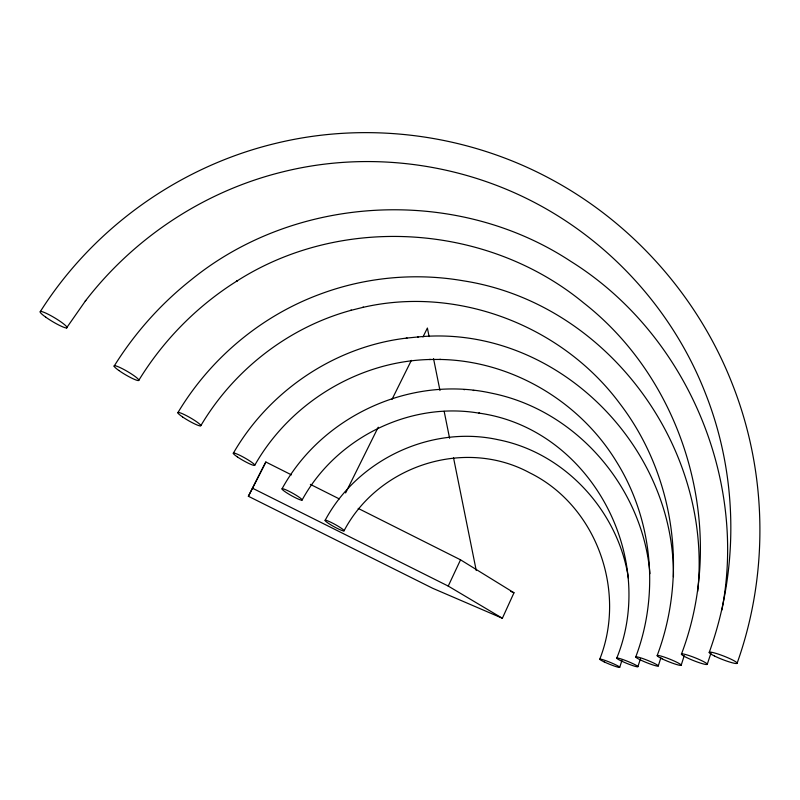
<?xml version="1.0" encoding="UTF-8"?>
<svg xmlns="http://www.w3.org/2000/svg" width="800" height="800" viewBox="0 0 800 800"><rect width="100%" height="100%" fill="white"/><g stroke="black" fill="none" stroke-linecap="round" stroke-linejoin="round"><path stroke-width="1.2" d="M697.66 591.48C713.11 447.93 608 303.57 463.85 280.89L463.46 280.83C415.11 272.41 364.59 277.24 318.71 294.68L317.92 294.97C259.7 317.01 209.76 359.33 177.85 412.73M721.87 610.08C747.58 477.39 685.64 333.03 570.79 261.37C457.09 186.41 297.22 193.66 191.38 279.66L190.72 280.19C160.48 304.18 134.5 333.4 114.11 366.17M737.1 663.26C769.15 573.42 767.32 472.31 732.18 383.66C698.12 296.64 632.48 222.6 549.97 178.64C466.76 134 367.25 120.95 275.48 143.43C179.4 166.51 93.39 227.9 40.45 311.39M709.23 652.42C739.19 569.39 737.99 475.78 705.56 393.66C674.19 312.91 613.21 244.33 536.71 203.65C459.58 162.57 367.4 150.65 282.55 171.92C204.62 191.02 134.14 237.53 85.28 301.12L85.77 300.44L66.54 327.96M681.21 665.15L684.22 655.69M657.13 655.67C688.49 572.48 673.94 474.27 619.92 403.72C562.16 325.64 457.65 285.39 362.7 307.44L363.51 307.23L350.62 310.43L351.44 310.22C288.68 327.19 233.9 369.83 200.83 425.67M658.27 665.93L660.92 657.67M635.73 657.01C659.76 593.43 652.42 519.21 616.4 461.58C579.42 400.92 510.99 360.51 439.72 359.45L440.52 359.44L429.58 359.49L430.4 359.48C358.6 360.97 290.06 402.97 254.74 465.28M637.91 666.62L640.47 658.75M616.73 658.2C658.2 556.23 589.72 428.29 478.79 413.1L479.55 413.24C409.77 401.12 335.82 438.06 302.08 500.08A11.5 1.36 29.2 0 1 286.22 492.5A11.5 1.36 29.2 0 1 287.9 490.74A11.5 1.36 29.2 0 1 302.08 500.08M619.73 667.24L622.02 660.24M707.26 664.27L711.04 652.85M599.74 659.26C626.94 590.35 596.05 505.44 529.75 472.84C464.73 437.51 378.27 465.48 344 530.89A10.82 1.23 28.9 0 1 328.8 523.57A10.82 1.23 28.9 0 1 330.95 522.32A10.82 1.23 28.9 0 1 344 530.89M681.43 654.16C727.85 531.91 686.73 383.48 583.65 302.9C487.55 223.57 341.47 213.82 236.42 281.36L237.15 280.9C197.3 305.82 163.47 340.1 138.9 380.15M291.44 474.87L265.85 462.01L248.37 496.26L432.7 588.29L502.37 618.26L513.98 592.77L460.54 559.82L358.19 508.4M502.37 618.26L448.24 586.08L460.54 559.82M345.61 492.94L378.21 427.21M392.02 399.35L411.36 360.36M422.97 336.96L427.39 328.04L429.11 336.62M265.85 462.01L248.37 496.26M325.15 520.31C357.51 459.77 430.89 424.85 498.15 439.72C565.05 452.81 618.36 511.35 628.41 578.24M282.04 488.82C321.77 416.07 410.51 375.15 491.54 393.18C576.62 410.21 642.88 487.79 649.94 573.65M233.32 453.24C269.33 390.7 335.24 346.29 407.09 338.04M417.7 336.99C552.46 323.65 674.99 443.06 673.43 576.7M406.27 338.13L418.52 336.9M463.87 389.59L464.67 389.67M473.25 390.43L474.04 390.51M510.56 591.33L513.98 592.77M252.41 488.16L448.24 586.08M310.35 484.37L339.28 498.9M433.55 358.66L439.97 390.5M444.16 411.32L449.59 438.26M453.54 457.85L476.24 570.52M45.77 317.18A15.73 2.15 30.9 0 0 67.01 327.77A15.73 2.15 30.9 0 0 47.81 314.07A15.73 2.15 30.9 0 0 45.77 317.18M714.53 656.04A14.96 1.82 21.3 0 0 736.97 663.4A14.96 1.82 21.3 0 0 718.01 654.02A14.96 1.82 21.3 0 0 714.53 656.04M118.8 370.45A14.34 1.9 30.4 0 0 138.78 380.48A14.34 1.9 30.4 0 0 121.91 368.47A14.34 1.9 30.4 0 0 118.8 370.45M686.56 657.53A13.88 1.59 21.6 0 0 707.17 664.4A13.88 1.59 21.6 0 0 689.31 655.66A13.88 1.59 21.6 0 0 686.56 657.53M182.6 416.96A13.22 1.69 29.9 0 0 200.77 425.81A13.22 1.69 29.9 0 0 184.65 414.76A13.22 1.69 29.9 0 0 182.6 416.96M662.1 658.83A12.95 1.4 21.8 0 0 681.15 665.28A12.95 1.4 21.8 0 0 664.27 657.1A12.95 1.4 21.8 0 0 662.1 658.83M237.37 456.91A12.29 1.51 29.5 0 0 254.64 465.38A12.29 1.51 29.5 0 0 240.1 455.45A12.29 1.51 29.5 0 0 237.37 456.91M640.53 659.98A12.14 1.24 21.9 0 0 658.23 666.05A12.14 1.24 21.9 0 0 642.23 658.36A12.14 1.24 21.9 0 0 640.53 659.98M621.37 661A11.43 1.1 22.1 0 0 637.89 666.73A11.43 1.1 22.1 0 0 622.69 659.48A11.43 1.1 22.1 0 0 621.37 661M604.23 661.91A10.8 0.99 22.2 0 0 619.72 667.34A10.8 0.99 22.2 0 0 605.25 660.48A10.8 0.99 22.2 0 0 604.23 661.91"/></g></svg>
